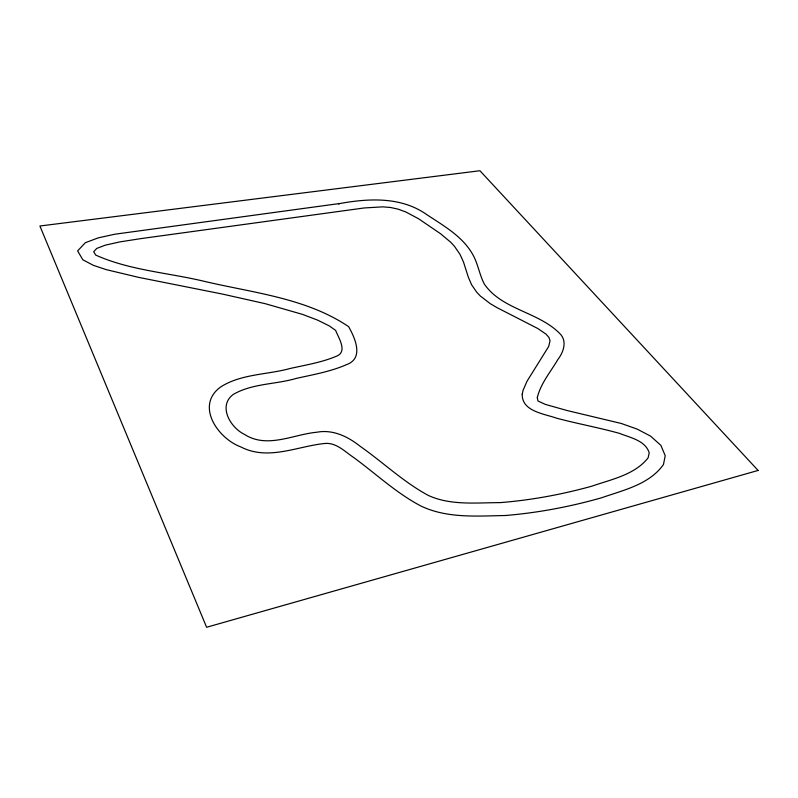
<?xml version="1.0" encoding="UTF-8"?>
<svg xmlns="http://www.w3.org/2000/svg" width="798" height="798" viewBox="0 0 798 798"><rect width="100%" height="100%" fill="white"/><g stroke="black" fill="none" stroke-linecap="round" stroke-linejoin="round"><path stroke-width="1.2" d="M537.313 397.554L537.932 400.965L545.403 404.416L567.149 410.541L621.303 423.479L637.163 429.105L650.53 436.097L660.864 445.344L665.223 455.698L663.467 464.516C649.323 484.576 623.228 490.191 601.323 497.862C570.001 506.75 537.842 512.825 505.373 515.508C477.234 516.007 447.089 518.59 420.905 506.002C396.317 493.104 375.938 473.773 353.644 457.483C344.896 451.638 336.118 442.262 324.636 443.489C296.746 446.371 267.998 461.035 240.737 446.88C218.143 438.581 194.872 405.673 220.667 386.95C241.215 373.833 266.971 374.831 289.913 368.536C305.405 365.045 321.325 362.531 336.048 356.377C348.207 352.078 338.502 337.953 335.649 330.392L329.075 325.784L317.424 320.048L302.442 314.362L265.195 303.679L222.413 294.063L138.662 277.375L106.174 269.614L93.486 265.385L82.832 259.789L77.625 250.911L85.356 242.702L98.204 237.874L114.842 234.213L339.609 203.53L338.482 203.779C368.008 198.313 400.935 196.318 426.77 214.612C443.409 225.664 462.012 235.989 472.336 253.784C477.962 263.22 479.279 274.422 484.346 284.098C502.012 309.724 538.081 311.749 559.548 333.295C567.538 340.756 563.617 352.098 557.872 359.499C550.63 371.868 540.715 383.359 537.313 397.554M522.221 394.132C521.653 411.439 544.386 413.783 556.665 418.202C577.453 423.728 598.64 427.588 619.378 433.334C630.011 437.643 645.263 440.336 649.213 452.795L648.126 457.833C634.709 474.9 611.448 479.329 591.956 486.152C561.991 494.461 531.269 500.156 500.266 502.62C476.406 502.65 450.73 505.693 428.327 495.438C403.549 482.072 382.98 462.291 360.028 446.192C347.948 436.566 332.786 429.224 316.956 432.217C292.916 434.431 267.131 449.025 244.328 434.312C230.522 427.648 217.645 406.132 233.176 394.481C252.048 383.419 275.37 384.496 296.028 378.481C312.906 374.641 330.232 371.738 346.172 364.776C364.297 358.631 355.13 338.182 348.626 326.651C306.103 297.963 252.916 292.846 204.079 281.285C168.059 272.667 129.735 270.372 95.71 255.081L93.695 251.739L96.738 248.437L105.316 245.156L119.89 241.894L140.837 238.622L364.277 207.949L382.781 206.852L390.631 207.51L398.162 209.156L405.833 211.979L418.591 218.772L440.506 233.704L450.7 242.223L454.491 246.343L460.007 254.372L463.538 262.153L468.366 277.295L471.608 284.776L476.775 292.277L480.386 296.068L490.371 303.739L497.004 307.629L537.752 328.487L546.022 334.133L548.954 337.464L550.041 340.806L548.685 346.462L527.079 381.125L523.099 390.222L522.221 394.132M758.1 470.441L206.612 627.268L39.9 226.004L479.927 170.732L758.1 470.441"/></g></svg>
